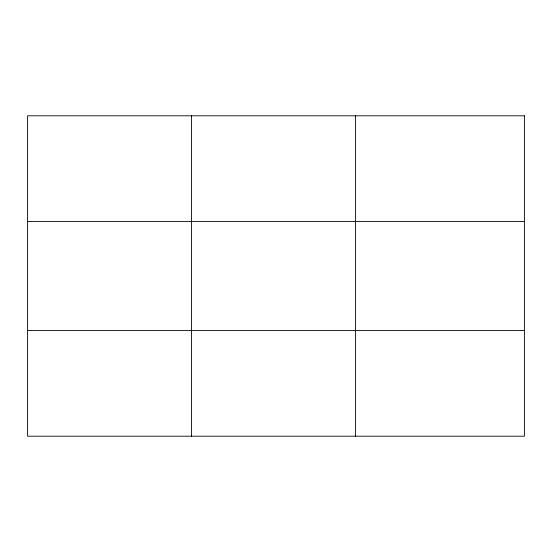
<?xml version="1.0" encoding="UTF-8"?>
<svg xmlns="http://www.w3.org/2000/svg" width="552" height="552" viewBox="0 0 552 552"><rect width="100%" height="100%" fill="white"/><g stroke="black" fill="none" stroke-linecap="round" stroke-linejoin="round"><path stroke-width="0.83" d="M191.544 115.796L191.544 436.204M355.488 115.796L355.488 436.204M27.6 221.531L524.4 221.531M27.6 330.469L524.4 330.469M524.4 115.796L524.4 436.204L27.6 436.204L27.6 115.796L524.4 115.796"/></g></svg>
